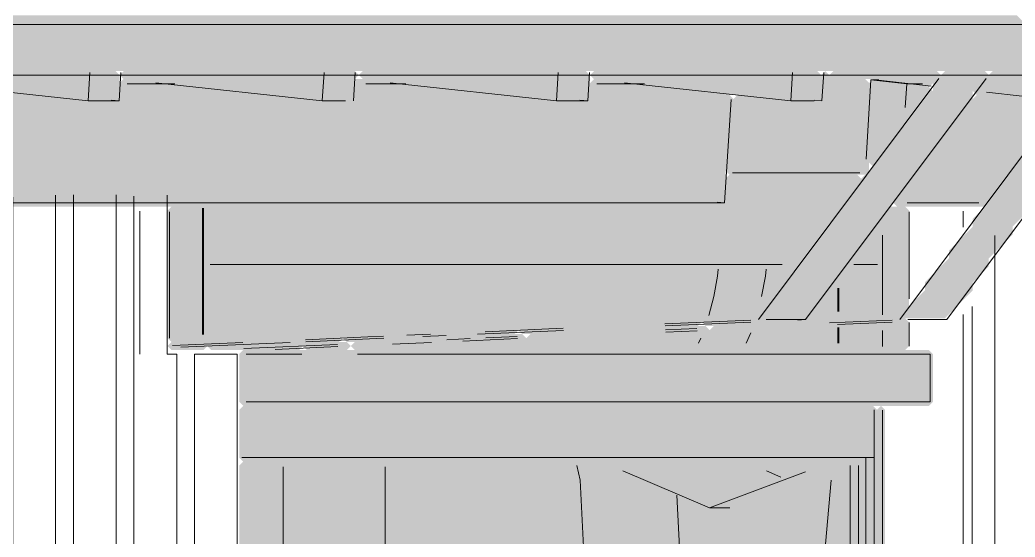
# Model space of a CAD drawing. Header units: millimetres. Extents: x 0 to 84100, y 0 to 59400.
# Drawn here: x 47500 to 48748, y 49162 to 49811 of the extents above; entities that cross this region are included whole.
import ezdxf

# ---------------------------------------------------------------- set-up
doc = ezdxf.new("R2010")
doc.units = ezdxf.units.MM
doc.layers.add('10_見えがかり', color=7, linetype='Continuous', lineweight=13)
doc.layers.add('12_見えがかり（ガラス）', color=5, linetype='Continuous', lineweight=9)

msp = doc.modelspace()

# ---------------------------------------------------------------- hatches: boundary and pattern name
at = {"layer": '10_見えがかり', "true_color": 0xbdbdbd}
for points in [[(48759.9, 49806.6), (48809.9, 49806.6), (48814.9, 49801.6), (48814.9, 49751.6), (48809.9, 49746.6), (47009.9, 49746.6), (47004.9, 49751.6), (47004.9, 49801.6), (46999.9, 49806.6), (46949.9, 49806.6), (46944.9, 49811.6), (46949.9, 49816.6), (48749.9, 49816.6)], [(47624.9, 49741.6), (47624.9, 49711.6), (47619.9, 49706.6), (47569.9, 49706.6), (47559.9, 49716.6), (47479.9, 49716.6), (47469.9, 49726.6), (47389.9, 49726.6), (47379.9, 49736.6), (47339.9, 49736.6), (47334.9, 49741.6), (47339.9, 49746.6), (47619.9, 49746.6)], [(47924.9, 49741.6), (47914.9, 49731.6), (47914.9, 49711.6), (47909.9, 49706.6), (47859.9, 49706.6), (47849.9, 49716.6), (47769.9, 49716.6), (47759.9, 49726.6), (47679.9, 49726.6), (47669.9, 49736.6), (47629.9, 49736.6), (47624.9, 49741.6), (47629.9, 49746.6), (47919.9, 49746.6)], [(48214.9, 49741.6), (48214.9, 49711.6), (48209.9, 49706.6), (48159.9, 49706.6), (48149.9, 49716.6), (48059.9, 49716.6), (48049.9, 49726.6), (47969.9, 49726.6), (47959.9, 49736.6), (47929.9, 49736.6), (47924.9, 49741.6), (47929.9, 49746.6), (48209.9, 49746.6)], [(48504.9, 49741.6), (48504.9, 49711.6), (48499.9, 49706.6), (48449.9, 49706.6), (48439.9, 49716.6), (48359.9, 49716.6), (48349.9, 49726.6), (48269.9, 49726.6), (48259.9, 49736.6), (48219.9, 49736.6), (48214.9, 49741.6), (48219.9, 49746.6), (48499.9, 49746.6)], [(48519.9, 49736.6), (48559.9, 49736.6), (48564.9, 49731.6), (48564.9, 49621.6), (48559.9, 49616.6), (48549.9, 49616.6), (48389.9, 49616.6), (48384.9, 49621.6), (48384.9, 49681.6), (48394.9, 49691.6), (48394.9, 49711.6), (48399.9, 49716.6), (48439.9, 49716.6), (48449.9, 49706.6), (48499.9, 49706.6), (48504.9, 49711.6), (48504.9, 49741.6), (48509.9, 49746.6)], [(48639.9, 49726.6), (48609.9, 49726.6), (48599.9, 49736.6), (48519.9, 49736.6), (48514.9, 49741.6), (48519.9, 49746.6), (48649.9, 49746.6), (48654.9, 49741.6)], [(48814.9, 49721.6), (48814.9, 49711.6), (48809.9, 49706.6), (48789.9, 49706.6), (48779.9, 49716.6), (48699.9, 49716.6), (48694.9, 49721.6), (48719.9, 49746.6), (48829.9, 49746.6), (48834.9, 49741.6)], [(48349.9, 49726.6), (48359.9, 49716.6), (48389.9, 49716.6), (48394.9, 49711.6), (48394.9, 49691.6), (48384.9, 49681.6), (48384.9, 49611.6), (48384.9, 49581.6), (48379.9, 49576.6), (47689.9, 49576.6), (46959.9, 49576.6), (46954.9, 49581.6), (46984.9, 49611.6), (46984.9, 49621.6), (47014.9, 49651.6), (47014.9, 49661.6), (47044.9, 49691.6), (47044.9, 49701.6), (47079.9, 49736.6), (47089.9, 49726.6), (47169.9, 49726.6), (47179.9, 49716.6), (47259.9, 49716.6), (47269.9, 49706.6), (47329.9, 49706.6), (47334.9, 49711.6), (47334.9, 49731.6), (47339.9, 49736.6), (47379.9, 49736.6), (47389.9, 49726.6), (47469.9, 49726.6), (47479.9, 49716.6), (47559.9, 49716.6), (47569.9, 49706.6), (47619.9, 49706.6), (47624.9, 49711.6), (47624.9, 49731.6), (47629.9, 49736.6), (47669.9, 49736.6), (47679.9, 49726.6), (47759.9, 49726.6), (47769.9, 49716.6), (47849.9, 49716.6), (47859.9, 49706.6), (47909.9, 49706.6), (47914.9, 49711.6), (47914.9, 49731.6), (47919.9, 49736.6), (47959.9, 49736.6), (47969.9, 49726.6), (48049.9, 49726.6), (48059.9, 49716.6), (48149.9, 49716.6), (48159.9, 49706.6), (48209.9, 49706.6), (48214.9, 49711.6), (48214.9, 49731.6), (48219.9, 49736.6), (48259.9, 49736.6), (48269.9, 49726.6)], [(48639.9, 49726.6), (48644.9, 49721.6), (48614.9, 49691.6), (48614.9, 49681.6), (48584.9, 49651.6), (48584.9, 49641.6), (48569.9, 49626.6), (48564.9, 49631.6), (48564.9, 49731.6), (48569.9, 49736.6), (48599.9, 49736.6), (48609.9, 49726.6)], [(48799.9, 49706.6), (48804.9, 49701.6), (48784.9, 49681.6), (48784.9, 49671.6), (48754.9, 49641.6), (48754.9, 49631.6), (48724.9, 49601.6), (48724.9, 49591.6), (48709.9, 49576.6), (48609.9, 49576.6), (48599.9, 49576.6), (48594.9, 49581.6), (48604.9, 49591.6), (48604.9, 49601.6), (48634.9, 49631.6), (48634.9, 49641.6), (48664.9, 49671.6), (48664.9, 49681.6), (48699.9, 49716.6), (48779.9, 49716.6), (48789.9, 49706.6)]]:
    msp.add_hatch(color=8, dxfattribs=at).paths.add_polyline_path(points)
at = {"layer": '10_見えがかり', "true_color": 0xe9dcc4}
for points in [[(48694.9, 49711.6), (48664.9, 49681.6), (48664.9, 49671.6), (48634.9, 49641.6), (48634.9, 49631.6), (48604.9, 49601.6), (48604.9, 49591.6), (48589.9, 49576.6), (48584.9, 49571.6), (48584.9, 49571.6), (48584.9, 49561.6), (48554.9, 49531.6), (48554.9, 49521.6), (48524.9, 49491.6), (48524.9, 49481.6), (48494.9, 49451.6), (48494.9, 49441.6), (48489.9, 49436.6), (48439.9, 49436.6), (48434.9, 49441.6), (48434.9, 49451.6), (48464.9, 49481.6), (48464.9, 49491.6), (48494.9, 49521.6), (48494.9, 49531.6), (48524.9, 49561.6), (48524.9, 49571.6), (48554.9, 49601.6), (48554.9, 49611.6), (48554.9, 49611.6), (48584.9, 49641.6), (48584.9, 49651.6), (48614.9, 49681.6), (48614.9, 49691.6), (48644.9, 49721.6), (48644.9, 49731.6), (48659.9, 49746.6), (48709.9, 49746.6), (48714.9, 49741.6), (48694.9, 49721.6)], [(48864.9, 49701.6), (48834.9, 49671.6), (48834.9, 49661.6), (48804.9, 49631.6), (48804.9, 49621.6), (48774.9, 49591.6), (48774.9, 49581.6), (48744.9, 49551.6), (48744.9, 49541.6), (48714.9, 49511.6), (48714.9, 49501.6), (48694.9, 49481.6), (48694.9, 49471.6), (48659.9, 49436.6), (48609.9, 49436.6), (48604.9, 49441.6), (48634.9, 49471.6), (48634.9, 49481.6), (48664.9, 49511.6), (48664.9, 49521.6), (48694.9, 49551.6), (48694.9, 49561.6), (48724.9, 49591.6), (48724.9, 49601.6), (48754.9, 49631.6), (48754.9, 49641.6), (48784.9, 49671.6), (48784.9, 49681.6), (48814.9, 49711.6), (48814.9, 49721.6), (48839.9, 49746.6), (48889.9, 49746.6), (48894.9, 49741.6), (48864.9, 49711.6)], [(48354.9, 49431.6), (48359.9, 49436.6), (48409.9, 49436.6), (48414.9, 49431.6), (48409.9, 49426.6), (48369.9, 49426.6), (48359.9, 49426.6)], [(48534.9, 49431.6), (48539.9, 49436.6), (48589.9, 49436.6), (48594.9, 49431.6), (48589.9, 49426.6), (48539.9, 49426.6)], [(48124.9, 49421.6), (48129.9, 49426.6), (48179.9, 49426.6), (48184.9, 49421.6), (48179.9, 49416.6), (48139.9, 49416.6), (48129.9, 49416.6)], [(48309.9, 49416.6), (48304.9, 49421.6), (48309.9, 49426.6), (48349.9, 49426.6), (48359.9, 49426.6), (48364.9, 49421.6), (48359.9, 49416.6)], [(47904.9, 49411.6), (47909.9, 49416.6), (47959.9, 49416.6), (47964.9, 49411.6), (47959.9, 49406.6), (47919.9, 49406.6), (47909.9, 49406.6)], [(48074.9, 49411.6), (48079.9, 49416.6), (48119.9, 49416.6), (48129.9, 49416.6), (48134.9, 49411.6), (48129.9, 49406.6), (48079.9, 49406.6)], [(47684.9, 49401.6), (47689.9, 49406.6), (47729.9, 49406.6), (47734.9, 49401.6), (47729.9, 49396.6), (47689.9, 49396.6)], [(48644.9, 49391.6), (48644.9, 49331.6), (48639.9, 49326.6), (47779.9, 49326.6), (47774.9, 49331.6), (47774.9, 49391.6), (47779.9, 49396.6), (47849.9, 49396.6), (47919.9, 49396.6), (48609.9, 49396.6), (48639.9, 49396.6)], [(47854.9, 49401.6), (47859.9, 49406.6), (47899.9, 49406.6), (47909.9, 49406.6), (47914.9, 49401.6), (47909.9, 49396.6), (47859.9, 49396.6)], [(48574.9, 49321.6), (48574.9, 49261.6), (48569.9, 49256.6), (48559.9, 49256.6), (47779.9, 49256.6), (47774.9, 49261.6), (47774.9, 49321.6), (47779.9, 49326.6), (48569.9, 49326.6)], [(48584.9, 49321.6), (48584.9, 46951.6), (48579.9, 46946.6), (48574.9, 46951.6), (48574.9, 47031.6), (48569.9, 47036.6), (48559.9, 47036.6), (48564.9, 47041.6), (48564.9, 49251.6), (48559.9, 49256.6), (48569.9, 49256.6), (48574.9, 49261.6), (48574.9, 49321.6), (48579.9, 49326.6)]]:
    msp.add_hatch(color=8, dxfattribs=at).paths.add_polyline_path(points)
at = {"layer": '12_見えがかり（ガラス）', "true_color": 0xdce9f2}
h = msp.add_hatch(color=8, dxfattribs=at)
h.paths.add_polyline_path([(48554.9, 49611.6), (48554.9, 49601.6), (48524.9, 49571.6), (48524.9, 49561.6), (48494.9, 49531.6), (48494.9, 49521.6), (48464.9, 49491.6), (48464.9, 49481.6), (48434.9, 49451.6), (48434.9, 49441.6), (48439.9, 49436.6), (48489.9, 49436.6), (48494.9, 49441.6), (48494.9, 49451.6), (48524.9, 49481.6), (48524.9, 49491.6), (48554.9, 49521.6), (48554.9, 49531.6), (48584.9, 49561.6), (48584.9, 49571.6), (48589.9, 49576.6), (48609.9, 49576.6), (48614.9, 49571.6), (48614.9, 49451.6), (48604.9, 49441.6), (48614.9, 49431.6), (48614.9, 49401.6), (48609.9, 49396.6), (47919.9, 49396.6), (47914.9, 49401.6), (47919.9, 49406.6), (47959.9, 49406.6), (47964.9, 49411.6), (47959.9, 49416.6), (47909.9, 49416.6), (47899.9, 49406.6), (47859.9, 49406.6), (47849.9, 49396.6), (47739.9, 49396.6), (47729.9, 49406.6), (47689.9, 49406.6), (47684.9, 49411.6), (47684.9, 49571.6), (47689.9, 49576.6), (48379.9, 49576.6), (48384.9, 49581.6), (48384.9, 49611.6), (48389.9, 49616.6), (48549.9, 49616.6)])
h.paths.add_polyline_path([(48589.9, 49426.6), (48594.9, 49431.6), (48589.9, 49436.6), (48539.9, 49436.6), (48534.9, 49431.6), (48539.9, 49426.6)], flags=0)
h.paths.add_polyline_path([(48409.9, 49426.6), (48414.9, 49431.6), (48409.9, 49436.6), (48359.9, 49436.6), (48349.9, 49426.6), (48309.9, 49426.6), (48304.9, 49421.6), (48309.9, 49416.6), (48359.9, 49416.6), (48369.9, 49426.6)], flags=0)
h.paths.add_polyline_path([(48184.9, 49421.6), (48179.9, 49426.6), (48129.9, 49426.6), (48119.9, 49416.6), (48079.9, 49416.6), (48074.9, 49411.6), (48079.9, 49406.6), (48129.9, 49406.6), (48139.9, 49416.6), (48179.9, 49416.6)], flags=0)
msp.add_hatch(color=8, dxfattribs=at).paths.add_polyline_path([(48559.9, 49256.6), (48564.9, 49251.6), (48564.9, 47041.6), (48559.9, 47036.6), (47779.9, 47036.6), (47774.9, 47041.6), (47774.9, 49251.6), (47779.9, 49256.6)])

# ---------------------------------------------------------------- linework, layer by layer
at = {"layer": '10_見えがかり'}
for points in [[(47004.7, 49805.1), (48815.1, 49805.1)], [(47000.6, 49741.6), (48811, 49741.6)], [(47585.3, 49709.1), (47587.5, 49744.8)], [(47624.3, 49709.1), (47626.6, 49744.8)], [(47879.1, 49709.1), (47881.3, 49744.8)], [(47918.1, 49709.1), (47920.4, 49744.8)], [(48172.9, 49709.1), (48175.1, 49744.8)], [(48211.9, 49709.1), (48214.2, 49744.8)], [(48652.4, 49737.5), (48426.1, 49434.8)], [(48466.7, 49709.1), (48468.9, 49744.8)], [(48711.5, 49737.5), (48485.2, 49434.8)], [(48505.7, 49709.1), (48508, 49744.8)], [(48567.2, 49735.7), (48561, 49636.1)], [(48612, 49730.7), (48567.2, 49735.7)], [(48567.2, 49735.7), (48577.2, 49735.7)], [(48642.5, 49727.9), (48573, 49735.6)], [(48829.7, 49737.5), (48603.4, 49434.8)], [(48888.8, 49737.5), (48662.5, 49434.8)], [(47585.3, 49709.1), (47376.7, 49732)], [(47634.3, 49730.7), (47694.2, 49730.7)], [(47879.1, 49709.1), (47670.5, 49732)], [(47933.8, 49730.7), (47983.7, 49730.7)], [(48172.9, 49709.1), (47964.3, 49732)], [(48223.2, 49730.7), (48283.1, 49730.7)], [(48466.7, 49709.1), (48258.1, 49732)], [(48612, 49730.7), (48610.1, 49700.8)], [(48612, 49730.7), (48631.9, 49730.7)], [(47585.3, 49709.1), (47624.3, 49709.1)], [(47614.4, 49710.2), (47624.3, 49709.1)], [(47879.1, 49709.1), (47908.4, 49709.1)], [(48172.9, 49709.1), (48211.9, 49709.1)], [(48202, 49710.2), (48211.9, 49709.1)], [(48383.5, 49581.3), (48391.7, 49710.8)], [(48466.7, 49709.1), (48496, 49709.1)], [(48495.8, 49710.2), (48505.7, 49709.1)], [(48801.5, 49710.2), (48712.1, 49720.1)], [(48393.4, 49618.8), (48553.2, 49618.8)], [(47544.6, 49590.8), (47544.6, 46946.6), (47490.9, 46946.6), (47490.9, 49588.5)], [(47620.6, 49591.5), (47620.6, 46946.6), (47566.9, 46946.6), (47566.9, 49591.2)], [(47684.6, 49590.8), (47684.6, 49391.6), (47696.5, 49391.6), (47696.5, 46946.6), (47677, 46946.6), (47642.9, 46946.6), (47642.9, 49589.8)], [(48776.2, 49590.2), (48776.2, 47206.6), (48774, 47206.6), (48774, 46946.6), (48722.6, 46946.6), (48722.6, 49540.5)], [(46966, 49581.3), (48383.5, 49581.3)], [(47729, 49416.2), (47729, 49574.7)], [(47730.3, 49416.2), (47730.3, 49574.7)], [(48383.5, 49581.3), (48374.4, 49582.3)], [(48612.6, 49581.3), (48702.3, 49581.3)], [(47650.4, 49391.6), (47650.4, 49571)], [(48682.7, 49550.8), (48682.7, 49570.8)], [(48682.7, 49570.8), (48682.7, 49550.8)], [(48581.5, 49441), (48581.5, 49540.8)], [(47738.4, 49503.9), (48455.8, 49503.9)], [(48374.7, 49489.3), (48375.7, 49498)], [(48434.7, 49489.3), (48435.8, 49498)], [(48434.7, 49489.3), (48435.8, 49498)], [(48545.5, 49503.9), (48575.4, 49503.9)], [(48369.9, 49463.9), (48374.7, 49489.3)], [(48430, 49463.9), (48434.7, 49489.3)], [(48430, 49463.9), (48434.7, 49489.3)], [(48525.8, 49444.8), (48525.8, 49474.4)], [(48527, 49444.8), (48527, 49474.4)], [(48363.8, 49439.9), (48369.9, 49463.9)], [(48693.9, 49451.1), (48693.9, 46946.6)], [(48416.3, 49434.3), (48308.5, 49429.6)], [(48435.9, 49434.8), (48485.2, 49434.8)], [(48485.2, 49434.8), (48475.4, 49434.3)], [(48593.6, 49434.3), (48515.2, 49430.9)], [(48613.2, 49434.8), (48662.5, 49434.8)], [(48682.7, 49441.1), (48682.7, 46946.6)], [(48682.7, 46796.6), (48682.7, 49441)], [(48181.2, 49423.9), (48083.2, 49419.6)], [(48416.6, 49431.7), (48308.9, 49427)], [(48348.7, 49423.5), (48309.5, 49421.8)], [(48593.9, 49431.7), (48525.3, 49428.7)], [(48525.8, 49405.2), (48525.8, 49425)], [(48527, 49405.2), (48527, 49425)], [(47936.3, 49413.1), (47858, 49409.6)], [(47956.2, 49411.4), (47858.3, 49407)], [(47955.9, 49414), (47936.3, 49413.1)], [(48014.7, 49416.6), (47985.3, 49415.3)], [(48034.6, 49414.8), (48005.2, 49413.5)], [(48064.6, 49410.9), (48035.3, 49409.6)], [(48123.7, 49410.9), (48055.2, 49407.9)], [(48181.5, 49421.3), (48073.8, 49416.6)], [(48113.6, 49413.1), (48084.2, 49411.8)], [(48123.4, 49413.5), (48113.6, 49413.1)], [(48349, 49420.9), (48309.9, 49419.2)], [(48350.7, 49405.4), (48353.6, 49411.7)], [(48410.8, 49405.4), (48416.5, 49418.1)], [(48410.8, 49405.4), (48416.5, 49418.1)], [(48581.5, 49401.1), (48581.5, 49421.1)], [(47779.6, 49406.2), (47691.4, 49402.3)], [(47838.7, 49406.2), (47701.6, 49400.1)], [(47898.1, 49403.6), (47780.6, 49398.4)], [(47898.5, 49401), (47820.1, 49397.5)], [(48016, 49406.2), (47967, 49404)], [(47772.5, 49391.6), (47772.5, 46946.6), (47718.8, 46946.6), (47718.8, 49391.6), (47772.5, 49391.6)], [(47853.3, 49391.6), (47783.5, 49391.6)], [(48641.4, 49391.6), (47923.2, 49391.6)], [(48631.8, 49391.6), (48641.4, 49391.6)], [(48641.4, 49331.6), (48641.4, 49391.6)], [(48641.4, 49331.6), (47783.5, 49331.6)], [(48571.1, 49261.6), (48571.1, 49321.6)], [(48571.1, 49321.6), (48571.1, 46946.6)], [(48631.8, 49331.6), (48641.4, 49331.6)], [(48581.5, 46956.2), (48581.5, 49321.3)], [(48571.1, 49261.6), (47778.7, 49261.6)], [(48561.1, 49261.6), (48571.1, 49261.6)], [(47830, 49250), (47830, 49096.6)], [(47957.8, 49250), (47957.8, 49096.6)], [(48202.3, 49233.4), (48198.3, 49251.7)], [(48541.2, 49251.7), (48541.2, 47046.4)], [(48364.6, 49198.5), (48255.9, 49245)], [(48484.9, 49243.9), (48364.6, 49198.5)], [(48454.2, 49237.3), (48436.1, 49245)], [(48209.6, 49091), (48202.3, 49233.4)], [(48517.1, 49233.3), (48507.4, 49119.9)], [(48329.8, 49091), (48323.5, 49214.4)], [(48364.6, 49198.5), (48390.3, 49198.5)]]:
    msp.add_lwpolyline(points, dxfattribs=at)
at = {"layer": '12_見えがかり（ガラス）'}
for points in [[(47687.6, 49570), (47687.6, 49411.4)], [(48615.2, 49461), (48615.2, 49570)], [(48615.2, 49401.5), (48615.2, 49431.2)], [(48560.6, 49261.6), (47778.1, 49261.6)], [(48560.6, 47036.6), (48560.6, 49261.6)], [(48551.6, 47036.6), (48551.6, 49251.6)]]:
    msp.add_lwpolyline(points, dxfattribs=at)

doc.saveas('drawing.dxf')
